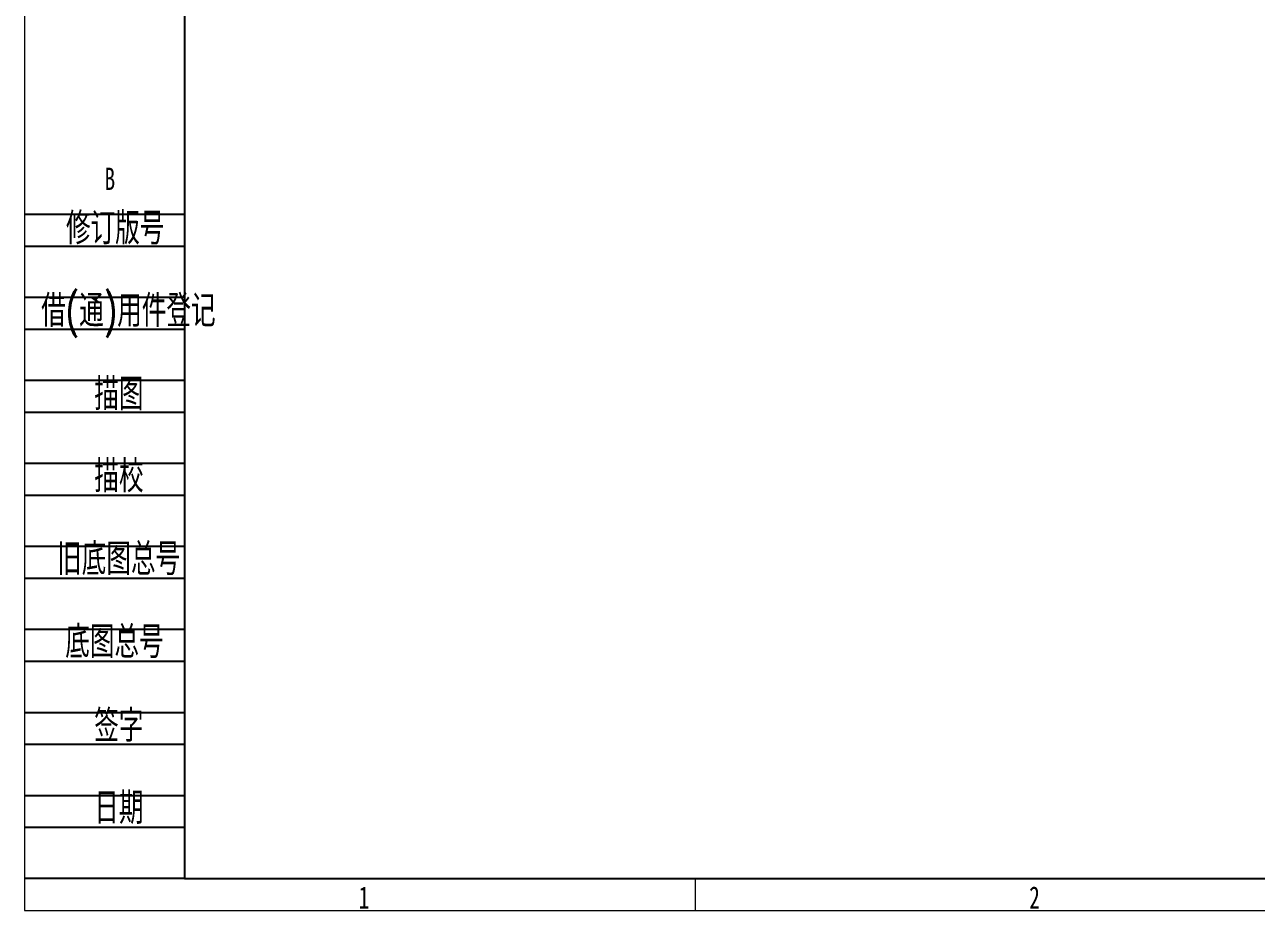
# Model space of a CAD drawing. Header units: millimetres. Extents: x 0 to 420, y -1 to 297.
# Drawn here: x 0 to 192.8, y 0 to 138.7 of the extents above; entities that cross this region are included whole.
import ezdxf

# ---------------------------------------------------------------- set-up
doc = ezdxf.new("R2010")
doc.units = ezdxf.units.MM
doc.layers.add('剖面线层', color=7, linetype='Continuous', lineweight=25)
doc.layers.add('文字层', color=7, linetype='Continuous')
doc.styles.add('SLDTEXTSTYLE0', font='TXT', dxfattribs={"width": 0.7})
doc.styles.add('SLDTEXTSTYLE1', font='TXT', dxfattribs={"width": 0.7, "bigfont": 'bigfont'})

msp = doc.modelspace()

# ---------------------------------------------------------------- linework, layer by layer
at = {"color": 1, "linetype": 'Continuous', "lineweight": 18}
for p, q in [((0, 297), (0, 0)), ((0, 0), (420, 0))]:
    msp.add_line(p, q, dxfattribs=at)
at = {"color": 190, "linetype": 'Continuous', "lineweight": 25}
for p, q in [((25, 292), (25, 5)), ((25, 5), (415, 5))]:
    msp.add_line(p, q, dxfattribs=at)
at = {"color": 190, "linetype": 'Continuous', "lineweight": 18}
msp.add_line((105, 0), (105, 5), dxfattribs=at)
at = {"layer": '剖面线层', "color": 2}
for p, q in [((0, 109), (25, 109)), ((0, 104), (25, 104)), ((0, 96), (25, 96)), ((0, 91), (25, 91)), ((0, 83), (25, 83)), ((0, 78), (25, 78)), ((0, 70), (25, 70)), ((0, 65), (25, 65)), ((0, 57), (25, 57)), ((0, 52), (25, 52)), ((0, 44), (25, 44)), ((0, 39), (25, 39)), ((0, 31), (25, 31)), ((0, 26), (25, 26)), ((0, 18), (25, 18)), ((0, 13), (25, 13)), ((25, 5), (0, 5))]:
    msp.add_line(p, q, dxfattribs=at)

# ---------------------------------------------------------------- texts
at = {"color": 5, "linetype": 'Continuous', "lineweight": 18, "char_height": 3.5, "attachment_point": 2, "style": 'SLDTEXTSTYLE0'}
for s, insert in [('1', (53.118, 3.7617)), ('2', (158.0748, 3.7617))]:
    msp.add_mtext(s, dxfattribs=dict(at, insert=insert))
at = {"layer": '文字层', "color": 5, "insert": (13.3431, 116.2617), "char_height": 3.5, "attachment_point": 2, "style": 'SLDTEXTSTYLE0'}
msp.add_mtext('B', dxfattribs=at)
at = {"layer": '文字层', "color": 2, "char_height": 5, "style": 'SLDTEXTSTYLE1'}
for s, insert, attachment_point in [('\\M+18F43订\\M+194C5\\M+18D86', (6.4756, 109.2442), 1), ('\\M+18ED8(\\M+192CA)\\M+19770\\M+18C8F\\M+1936F记', (2.5928, 96.3456), 1), ('\\M+19560图', (14.7587, 83.2897), 2), ('\\M+19560\\M+18D5A', (14.7556, 70.4397), 2), ('\\M+18B8C\\M+192EA图总\\M+18D86', (5.0886, 57.4815), 1), ('\\M+192EA图总\\M+18D86', (6.3533, 44.5066), 1), ('签\\M+18E9A', (14.7386, 31.3779), 2), ('\\M+193FA\\M+18AFA', (14.7544, 18.5159), 2)]:
    msp.add_mtext(s, dxfattribs=dict(at, insert=insert, attachment_point=attachment_point))

doc.saveas('drawing.dxf')
